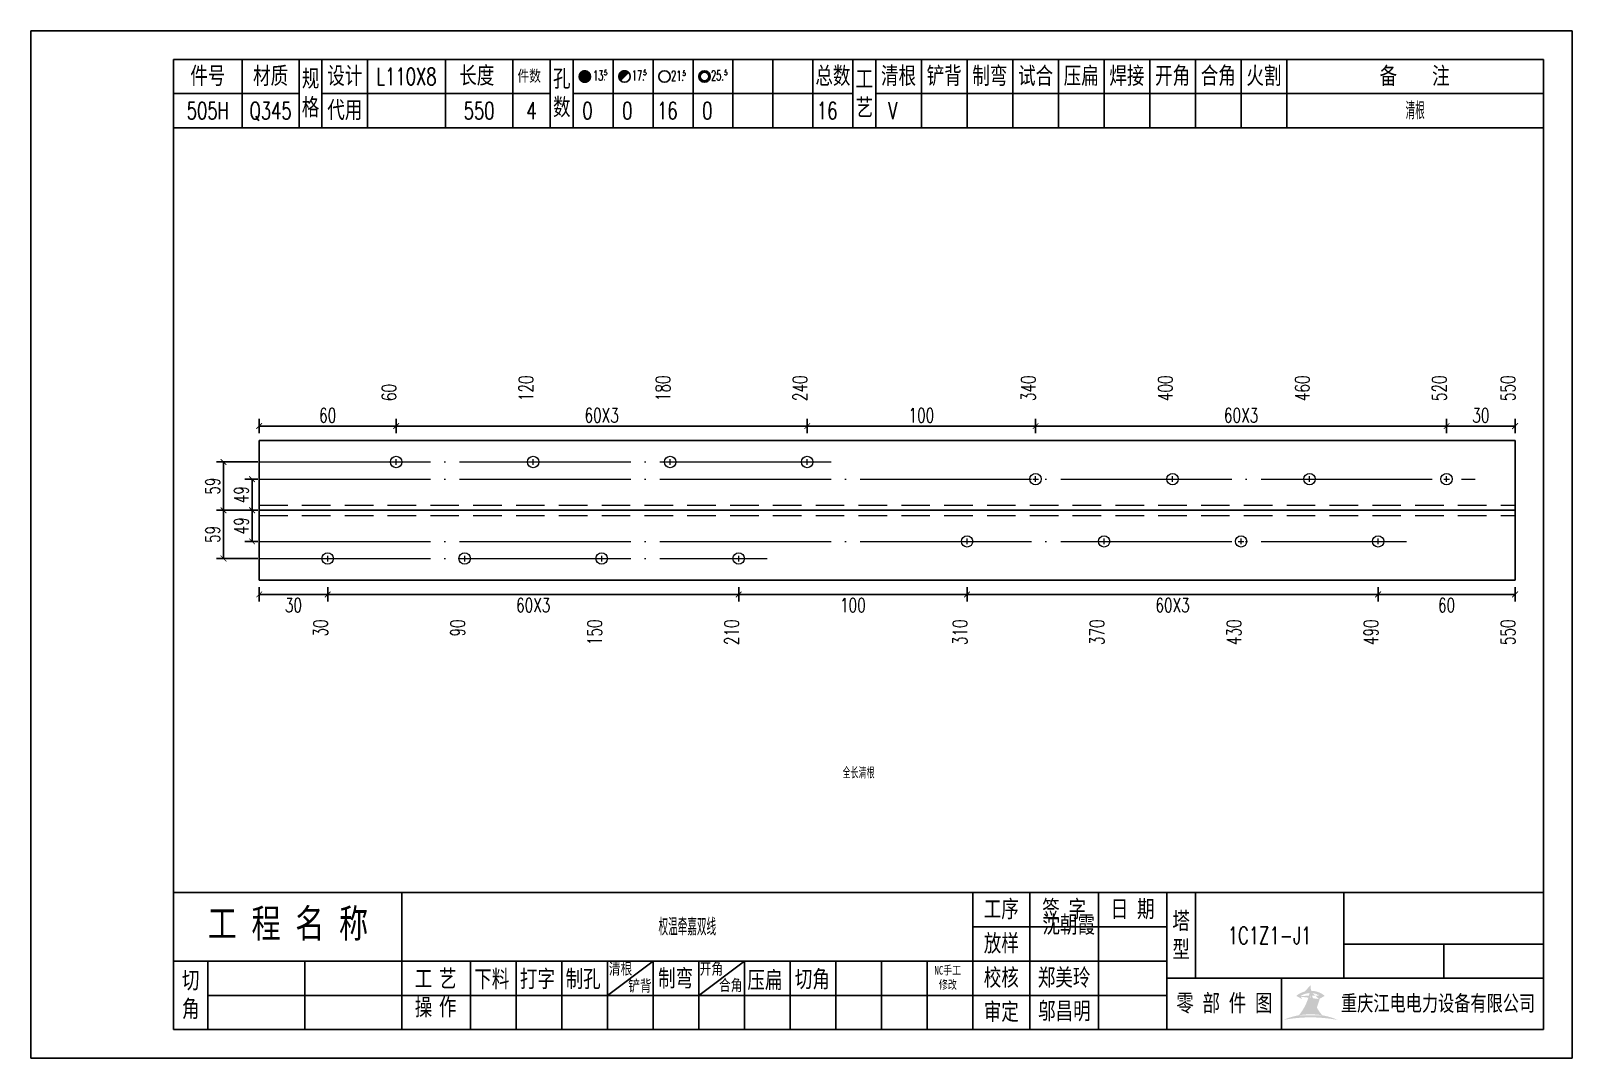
# Model space of a CAD drawing. Header units: millimetres. Extents: x -524 to 9570, y -2481 to 180.
# Drawn here: x 1200 to 1470, y -2400 to -2220 of the extents above; entities that cross this region are included whole.
import ezdxf
from ezdxf.enums import TextEntityAlignment as Align

# ---------------------------------------------------------------- set-up
doc = ezdxf.new("R2010")
doc.units = ezdxf.units.MM
doc.header["$LTSCALE"] = 20
doc.header["$PDMODE"] = 1
doc.linetypes.add('DASHDOT2X', pattern=[1.75, 1.5, -0.125, 0, -0.125])
doc.linetypes.add('HIDDEN', pattern=[0.375, 0.25, -0.125])
for name, color, linetype, lineweight in [('1', 7, 'Continuous', 25), ('11', 1, 'Continuous', 13), ('2', 1, 'HIDDEN', 13), ('5', 7, 'Continuous', 13), ('7', 3, 'DASHDOT2X', 13)]:
    doc.layers.add(name, color=color, linetype=linetype, lineweight=lineweight)
doc.styles.get("Standard").update_dxf_attribs({"font": 'simplex', "width": 0.7, "bigfont": 'gbhzfs.shx'})
doc.styles.add('SYMBOL_TXT', font='txt.shx', dxfattribs={"width": 0.6})
doc.styles.add('TITLE_TXT', font='simplex.shx', dxfattribs={"width": 0.75, "height": 2.5, "bigfont": 'gbhzfs.shx'})
doc.dimstyles.new('dimStyle4', dxfattribs={"dimtxt": 2.5, "dimasz": 1, "dimexe": 1.25, "dimexo": 0, "dimgap": 0.63, "dimtad": 2, "dimzin": 0, "dimdsep": 46, "dimtxsty": 'standard', "dimblk": 'ARCHTICK', "dimblk1": 'ARCHTICK', "dimblk2": 'ARCHTICK', "dimcen": 0.09, "dimadec": 0, "dimazin": 0, "dimtfac": 1, "dimtdec": 1, "dimtix": 1, "dimtmove": 2, "dimatfit": 3, "dimfxl": 0, "dimtolj": 1, "dimtzin": 0, "dimarcsym": 0})
doc.dimstyles.get("Standard").update_dxf_attribs({"dimtxt": 2.5, "dimasz": 1, "dimexe": 1.25, "dimexo": 0, "dimgap": 0.63, "dimtad": 1, "dimzin": 0, "dimdsep": 46, "dimtxsty": 'standard', "dimblk": 'ARCHTICK', "dimblk1": 'ARCHTICK', "dimblk2": 'ARCHTICK', "dimcen": 0.09, "dimadec": 0, "dimazin": 0, "dimtfac": 1, "dimtdec": 1, "dimtix": 1, "dimtmove": 2, "dimatfit": 3, "dimfxl": 0, "dimtolj": 1, "dimtzin": 0, "dimarcsym": 0})
pattern_1 = [(0, (-3, 0), (0, 0.0125), [])]

# ---------------------------------------------------------------- blocks, each defined once
blk = doc.blocks.new('M12_HOLE')
h = blk.add_hatch()
h.set_pattern_fill('LINE', scale=0.1, style=0)
h.set_pattern_definition(pattern_1)
h.paths.add_polyline_path([(-5, 0, 1), (-1, 0, 1)])
at = {"color": 7}
blk.add_circle((-3, 0), 2, dxfattribs=at)
at = {"color": 7, "attachment_point": 1, "style": 'SYMBOL_TXT'}
for s, insert, char_height, width in [('13\\f??|b0|i0|c0|p54;.', (-0.1170648347537053, 2.110404609075999), 3.5, 5.707453662650948), ('5', (3.739322910876695, 2.264550918150206), 1.8, 2.930899999712656)]:
    blk.add_mtext(s, dxfattribs=dict(at, insert=insert, char_height=char_height, width=width))
blk = doc.blocks.new('M16_HOLE')
h = blk.add_hatch()
h.set_pattern_fill('LINE', scale=0.1, style=0)
h.set_pattern_definition(pattern_1)
h.paths.add_polyline_path([(-1.585786437626905, 1.414213562373095, 0.668178637919299), (-5, 0, 0.198912367379658), (-4.414213562373095, -1.414213562373095)])
at = {"color": 7}
blk.add_circle((-3, 0), 2, dxfattribs=at)
at = {"color": 7, "attachment_point": 1, "style": 'SYMBOL_TXT'}
for s, insert, char_height, width in [('17.', (-0.443935574240129, 2.13042063441452), 3.5, 6.3164), ('5', (3.564570640825252, 2.25180437378188), 1.8, 1.822)]:
    blk.add_mtext(s, dxfattribs=dict(at, insert=insert, char_height=char_height, width=width))
blk = doc.blocks.new('M20_HOLE')
at = {"color": 7}
blk.add_circle((-3, 0), 2, dxfattribs=at)
at = {"color": 7, "attachment_point": 1, "style": 'SYMBOL_TXT'}
for s, insert, char_height, width in [('21.', (-0.6868754558352066, 2.009036737063269), 3.5, 6.0735), ('5', (3.321630759230175, 2.009036737063269), 1.8, 1.4576)]:
    blk.add_mtext(s, dxfattribs=dict(at, insert=insert, char_height=char_height, width=width))
blk = doc.blocks.new('M24_HOLE')
at = {"color": 7}
for radius in [2, 1.5]:
    blk.add_circle((-3, 0), radius, dxfattribs=at)
at = {"color": 7, "attachment_point": 1, "style": 'SYMBOL_TXT'}
for s, insert, char_height, width in [('25.', (-0.6868754558352066, 2.13042063441452), 3.5, 2.4294), ('5', (3.928980201610216, 2.25180437378188), 1.8, 1.9435)]:
    blk.add_mtext(s, dxfattribs=dict(at, insert=insert, char_height=char_height, width=width))
blk = doc.blocks.new('A$C1E394B87')
for p, q in [((270, 180), (0, 180)), ((0, 180), (0, 0)), ((270, 0), (270, 180)), ((0, 0), (270, 0))]:
    blk.add_line(p, q)
blk = doc.blocks.new('JgCard')
h = blk.add_hatch(color=256)
edge = h.paths.add_edge_path()
edge.add_arc((223.8016524729837, -21.84717885384339), 29.00860721842082, 79.81716678233735, 89.27812697573944)
edge.add_arc((224.5325955616654, -21.84717885384339), 29.00860721842082, 90.72187302426055, 100.1828332176626)
edge.add_arc((224.0279874541857, -3.830853464385541), 11.50536553551401, 89.30709440376557, 113.6959925615352, ccw=False)
edge.add_arc((224.3062605804644, -3.830853464385541), 11.50536553551401, 66.30400743846491, 90.69290559623443, ccw=False)
edge = h.paths.add_edge_path()
edge.add_arc((233.0302112674253, 13.18449056462987), 8.873034629199061, 191.5208225546964, 219.6965150385776)
edge.add_arc((215.3040367672247, 13.18449056462987), 8.873034629199061, 320.3034849614224, 348.4791774453036)
edge.add_arc((214.0326012329333, 11.43447699248611), 10.13453382683302, 338.1301204334909, 359.9154198731663)
edge.add_arc((234.3016468017167, 11.43447699248611), 10.13453382683302, 180.0845801266699, 201.8698795665091)
edge.add_line((225.937925765641, 10.90576856469295), (225.6552856147136, 10.35609493506945))
edge.add_arc((224.1679533083088, 7.853493107532699), 3.957321353349253, 91.41975307934291, 127.4827228769255)
edge.add_arc((215.3040367672247, 13.18449056462987), 8.873034629199061, 351.0860103832611, 357.2867084751834)
edge.add_line((222.396322269009, 10.90576856469295), (222.6789624199364, 10.35609493506945))
edge.add_line((222.6789624199364, 10.35609493506945), (221.7697188924139, 10.86032854938844))
edge.add_line((225.6552856147136, 10.35609493506945), (226.5654915637542, 10.86086227359522))
edge.add_arc((224.2330238305049, 7.883670059543192), 3.536460377387214, 93.80567765797379, 121.2894356209631)
edge.add_arc((224.1012242041452, 7.883670059543192), 3.536460377387214, 58.7105643790368, 86.1943223420262)
edge.add_arc((224.1679533083088, 7.853493107532699), 3.957321353349253, 52.53023982105776, 88.60436076552203)
edge.add_arc((233.0302112674253, 13.18449056462987), 8.873034629199061, 182.7132915248167, 188.9137221835162)
edge.add_line((224.1671240173246, 11.44943760304955), (224.1671240173246, 11.41951638194644))
blk.add_hatch(color=256).paths.add_polyline_path([(224.1671240173246, 11.41951638190653, 0.09534363958971465), (224.8964730213393, 7.65936347788454, -0.02857973389665951), (226.2029576453306, 7.517096850535836, -0.1235627947319866), (224.3359488967444, 11.41233217421416, -0.1204986991669159), (225.937925765641, 10.90576856469295), (225.6552856147136, 10.35609493506945), (226.5654915637542, 10.86086227359522, 0.5402417223769541), (226.575360567148, 10.99431825130466, 0.158715983985349), (224.2643381876442, 11.80964050730302, -0.02706108524003999), (224.1671240173246, 12.76445731824299, -0.02706225299216489), (224.0699034296731, 11.80959959181416, 0.1586661026302013), (221.7598355252794, 10.99377351487396, 0.5401762534625951), (221.7697205382283, 10.86032763670437, -5.881062471050359e-06), (221.7697188924139, 10.86032854938844), (222.6789624199364, 10.35609493506945), (222.396322269009, 10.90576856469295, -0.1204986991669226), (223.9982991379056, 11.41233217421416, -0.1235627947319868), (222.1312903893195, 7.517096850535836, -0.0285797338966575), (223.4377750133108, 7.65936347788454, 0.09534363958971454)])
for p, q in [((265, 175), (25, 175)), ((25, 175), (25, 5)), ((37, 175), (37, 163)), ((47, 175), (47, 163)), ((51, 175), (51, 163)), ((59, 175), (59, 163)), ((72.61005959575064, 175), (72.61005959575061, 163)), ((84.43573710762382, 175), (84.43573710762382, 163)), ((91, 175), (91, 163)), ((95, 175), (95, 163)), ((102, 175), (102, 163)), ((109, 175), (109, 163)), ((116, 175), (116, 163)), ((123, 175), (123, 163)), ((130, 175), (130, 163)), ((137, 175), (137, 163)), ((144, 175), (144, 163)), ((148, 175), (148, 163)), ((156, 175), (156, 163)), ((164, 175), (164, 163)), ((172, 175), (172, 163)), ((180, 175), (180, 163)), ((188, 175), (188, 163)), ((196, 175), (196, 163)), ((204, 175), (204, 163)), ((212, 175), (212, 163)), ((220, 175), (220, 163)), ((265, 5), (265, 175)), ((25, 169), (47, 169)), ((51, 168.9999999999999), (91, 168.9999999999999)), ((95, 168.9999999999999), (144, 168.9999999999999)), ((148, 169), (265, 169)), ((25, 163), (265, 163)), ((25, 29), (265, 29)), ((65, 17), (65, 29)), ((165, 5), (165, 29)), ((175, 5), (175, 29)), ((187, 5), (187, 29)), ((199, 5), (199, 29)), ((204, 29), (204, 14)), ((230, 14), (230, 29)), ((165, 23), (199, 23)), ((230, 20), (265, 20)), ((247.5, 20), (247.5, 14)), ((25, 17), (65, 17)), ((31, 5), (31, 17)), ((48, 17), (48, 5)), ((65, 5), (65, 17)), ((67, 17), (65, 17)), ((67, 17), (165, 17)), ((77, 5), (77, 17)), ((85, 5), (85, 17)), ((93, 5), (93, 17)), ((101, 5), (101, 17)), ((101, 11), (109, 17)), ((109, 5), (109, 17)), ((117, 5), (117, 17)), ((117, 11), (125, 17)), ((125, 5), (125, 17)), ((133, 5), (133, 17)), ((141, 5), (141, 17)), ((149, 5), (149, 17)), ((157, 5), (157, 17)), ((165, 17), (199, 17)), ((199, 14), (265, 14)), ((219.0802760739607, 14), (219.0802760739607, 5)), ((31, 11), (65, 11)), ((65, 11), (165, 11)), ((165, 11), (199, 11)), ((25, 5), (265, 5))]:
    blk.add_line(p, q)
blk.add_lwpolyline([(96.0334779468642, 171.9855941999696, -1), (98.0334779468642, 171.9855941999696, -1)], format="xyb", close=True)
for p in [(65.8050297978753, 166), (145, 96)]:
    blk.add_point(p)
blk.add_blockref('A$C1E394B87', (0, 0))
at = {"xscale": 0.5, "yscale": 0.5, "zscale": 0.5}
for name, p in [('M12_HOLE', (98.5334779468642, 171.9855941999696)), ('M16_HOLE', (105.5, 171.9999999999999)), ('M20_HOLE', (112.5, 171.9999999999999)), ('M24_HOLE', (119.5, 171.9999999999999))]:
    blk.add_blockref(name, p, dxfattribs=at)
at = {"attachment_point": 5, "style": 'TITLE_TXT'}
for s, insert, char_height, width in [('{\\fSimHei|b0|i0|c134|p2;件号}', (31, 172), 3, 15), ('{\\fSimHei|b0|i0|c134|p2;材质}', (42, 172), 3, 8), ('{\\fSimHei|b0|i0|c134|p2;规格}', (49, 169), 3, 4), ('{\\fSimHei|b0|i0|c134|p2;设计}', (55, 171.9999999999999), 3, 8.000000000000014), ('{\\fSimHei|b0|i0|c134|p2;长度}', (78.11684221050325, 172.0531705390044), 3, 8), ('{\\fSimHei|b0|i0|c134|p2;件数}', (87.3041250533895, 171.9999999999999), 2, 8.8244), ('{\\fSimHei|b0|i0|c134|p2;孔数}', (93, 169), 3, 4), ('{\\fSimHei|b0|i0|c134|p2;总数}', (140.5, 171.9999999999999), 3, 7), ('{\\fSimHei|b0|i0|c134|p2;工\\P艺}', (146, 169), 3, 4), ('{\\fSimHei|b0|i0|c134|p2;清根}', (152, 172), 3, 8), ('{\\fSimHei|b0|i0|c134|p2;铲背}', (160, 172), 3, 8), ('{\\fSimHei|b0|i0|c134|p2;制弯}', (168, 172), 3, 8.000000000000028), ('{\\fSimHei|b0|i0|c134|p2;试合}', (176, 172), 3, 8), ('{\\fSimHei|b0|i0|c134|p2;压扁}', (184, 172), 3, 8), ('{\\fSimHei|b0|i0|c134|p2;焊接}', (192, 172), 3, 8), ('{\\fSimHei|b0|i0|c134|p2;开角}', (200, 172), 3, 8.000000000000057), ('{\\fSimHei|b0|i0|c134|p2;合角}', (208, 172), 3, 8), ('{\\fSimHei|b0|i0|c134|p2;火割}', (216, 172), 3, 8), ('{\\fSimHei|b0|i0|c134|p2;备    注}', (242.3967818627186, 171.9765054582008), 3, 22), ('{\\fSimHei|b0|i0|c134|p2;代用}', (55, 166), 3, 8), ('{\\fSimHei|b0|i0|c134|p2;工序}', (170, 26), 3, 10), ('{\\fSimHei|b0|i0|c134|p2;签 字}', (181, 26), 3, 12), ('{\\fSimHei|b0|i0|c134|p2;日 期}', (193, 26), 3, 12), ('{\\fSimHei|b0|i0|c134|p2;工 程 名 称}', (45.04268864723963, 23.33842704880232), 5, 47.33333333333334), ('{\\fSimHei|b0|i0|c134|p2;^I沈朝霞}', (181.0520504248258, 23.27747906449889), 3, 12), ('{\\fSimHei|b0|i0|c134|p2;塔\\P型}', (201.5, 21.5), 3, 5.000000000000028), ('{\\fSimHei|b0|i0|c134|p2;放样}', (170, 20), 3, 10), ('{\\fSimHei|b0|i0|c134|p2;清根}', (103.3080888185272, 15.56254542211099), 2, 8), ('{\\fSimHei|b0|i0|c134|p2;开角}', (119.2123351337376, 15.54156681030855), 2, 8.000000000000057), ('{\\fSimHei|b0|i0|c134|p2;NC手工修改}', (160.6311373906198, 14.05820252967675), 1.5, 6.204069777279955), ('{\\fSimHei|b0|i0|c134|p2;切\\P角}', (28, 11), 3, 6.000000000000004), ('{\\fSimHei|b0|i0|c134|p2;工\\P操}', (68.78408056366106, 11.29930144135182), 3, 6.000000000000004), ('{\\fSimHei|b0|i0|c134|p2;艺\\P作}', (73.01340619218274, 11.29930144135182), 3, 6.000000000000004), ('{\\fSimHei|b0|i0|c134|p2;下料}', (80.74376492044746, 13.75191016783555), 3, 8), ('{\\fSimHei|b0|i0|c134|p2;打字}', (88.74376492044746, 13.75191016783555), 3, 8), ('{\\fSimHei|b0|i0|c134|p2;制孔}', (96.74376492044746, 13.75191016783555), 3, 8.000000000000028), ('{\\fSimHei|b0|i0|c134|p2;铲背}', (106.6982872637203, 12.58010217278223), 2, 8), ('{\\fSimHei|b0|i0|c134|p2;制弯}', (112.9524832210667, 13.86807755023182), 3, 8.000000000000028), ('{\\fSimHei|b0|i0|c134|p2;合角}', (122.601153766583, 12.67610618408509), 2, 8), ('{\\fSimHei|b0|i0|c134|p2;压扁}', (128.5896913500159, 13.56672241423536), 3, 8), ('{\\fSimHei|b0|i0|c134|p2;切角}', (136.8970089545677, 13.6938446517654), 3, 8), ('{\\fSimHei|b0|i0|c134|p2;校核}', (170, 14), 3, 10.00000000000003), ('{\\fSimHei|b0|i0|c134|p2;郑美玲}', (181, 14), 3, 12), ('{\\fSimHei|b0|i0|c134|p2;零 部 件 图}', (209.0827348158753, 9.5), 3, 30.76131175444226), ('{\\fSimHei|b0|i0|c134|p2;重庆江电电力设备有限公司}', (246.5086378857131, 9.475432444103376), 2.772000000000001, 63.29400000000002), ('{\\fSimHei|b0|i0|c134|p2;审定}', (170, 8), 3, 10), ('{\\fSimHei|b0|i0|c134|p2;邬昌明}', (181.0428184060297, 8.12303372435349), 3, 12)]:
    blk.add_mtext(s, dxfattribs=dict(at, insert=insert, char_height=char_height, width=width))
blk = doc.blocks.new('M20')
for p, q in [((-0.5, 0), (0.5, 0)), ((0, -0.5), (0, 0.5))]:
    blk.add_line(p, q)
blk.add_circle((0, 0), 1)
blk = doc.blocks.new('_ArchTick')
at = {"color": 0, "linetype": 'ByBlock', "const_width": 0.15}
blk.add_lwpolyline([(-0.5, -0.5), (0.5, 0.5)], dxfattribs=at)
blk = doc.blocks.new('*D1511')
at = {"layer": '11', "color": 0, "lineweight": -2}
for p, q in [((1239.999980376248, -2317.500012380202), (1239.999980376248, -2320.000012380202)), ((1239.999980376248, -2318.750012380202), (1251.999980376248, -2318.750012380202)), ((1251.999980376248, -2317.500012380202), (1251.999980376248, -2320.000012380202))]:
    blk.add_line(p, q, dxfattribs=at)
at = {"layer": 'Defpoints', "color": 0}
for p in [(1239.999980376248, -2317.500012380202), (1251.999980376248, -2317.500012380202), (1251.999980376248, -2318.750012380202)]:
    blk.add_point(p, dxfattribs=at)
at = {"layer": '11', "color": 0, "lineweight": -2, "rotation": 180}
blk.add_blockref('_ArchTick', (1239.999980376248, -2318.750012380202), dxfattribs=at)
at = {"layer": '11', "color": 0, "lineweight": -2}
blk.add_blockref('_ArchTick', (1251.999980376248, -2318.750012380202), dxfattribs=at)
at = {"layer": '11', "color": 0, "insert": (1245.999980376248, -2320.630012380202), "char_height": 2.5, "attachment_point": 5}
blk.add_mtext('\\A1;30', dxfattribs=at)
blk = doc.blocks.new('*D1512')
at = {"layer": '11', "color": 0, "lineweight": -2}
for p, q in [((1251.999980376248, -2317.500012380202), (1251.999980376248, -2320.000012380202)), ((1251.999980376248, -2318.750012380202), (1323.999980376248, -2318.750012380202)), ((1323.999980376248, -2317.500012380202), (1323.999980376248, -2320.000012380202))]:
    blk.add_line(p, q, dxfattribs=at)
at = {"layer": 'Defpoints', "color": 0}
for p in [(1251.999980376248, -2317.500012380202), (1323.999980376248, -2317.500012380202), (1323.999980376248, -2318.750012380202)]:
    blk.add_point(p, dxfattribs=at)
at = {"layer": '11', "color": 0, "lineweight": -2, "rotation": 180}
blk.add_blockref('_ArchTick', (1251.999980376248, -2318.750012380202), dxfattribs=at)
at = {"layer": '11', "color": 0, "lineweight": -2}
blk.add_blockref('_ArchTick', (1323.999980376248, -2318.750012380202), dxfattribs=at)
at = {"layer": '11', "color": 0, "insert": (1287.999980376248, -2320.630012380202), "char_height": 2.5, "attachment_point": 5}
blk.add_mtext('\\A1;60X3', dxfattribs=at)
blk = doc.blocks.new('*D1513')
at = {"layer": '11', "color": 0, "lineweight": -2}
for p, q in [((1323.999980376248, -2317.500012380202), (1323.999980376248, -2320.000012380202)), ((1323.999980376248, -2318.750012380202), (1363.999980376248, -2318.750012380202)), ((1363.999980376248, -2317.500012380202), (1363.999980376248, -2320.000012380202))]:
    blk.add_line(p, q, dxfattribs=at)
at = {"layer": 'Defpoints', "color": 0}
for p in [(1323.999980376248, -2317.500012380202), (1363.999980376248, -2317.500012380202), (1363.999980376248, -2318.750012380202)]:
    blk.add_point(p, dxfattribs=at)
at = {"layer": '11', "color": 0, "lineweight": -2, "rotation": 180}
blk.add_blockref('_ArchTick', (1323.999980376248, -2318.750012380202), dxfattribs=at)
at = {"layer": '11', "color": 0, "lineweight": -2}
blk.add_blockref('_ArchTick', (1363.999980376248, -2318.750012380202), dxfattribs=at)
at = {"layer": '11', "color": 0, "insert": (1343.999980376248, -2320.630012380202), "char_height": 2.5, "attachment_point": 5}
blk.add_mtext('\\A1;100', dxfattribs=at)
blk = doc.blocks.new('*D1514')
at = {"layer": '11', "color": 0, "lineweight": -2}
for p, q in [((1363.999980376248, -2317.500012380202), (1363.999980376248, -2320.000012380202)), ((1363.999980376248, -2318.750012380202), (1435.999980376248, -2318.750012380202)), ((1435.999980376248, -2317.500012380202), (1435.999980376248, -2320.000012380202))]:
    blk.add_line(p, q, dxfattribs=at)
at = {"layer": 'Defpoints', "color": 0}
for p in [(1363.999980376248, -2317.500012380202), (1435.999980376248, -2317.500012380202), (1435.999980376248, -2318.750012380202)]:
    blk.add_point(p, dxfattribs=at)
at = {"layer": '11', "color": 0, "lineweight": -2, "rotation": 180}
blk.add_blockref('_ArchTick', (1363.999980376248, -2318.750012380202), dxfattribs=at)
at = {"layer": '11', "color": 0, "lineweight": -2}
blk.add_blockref('_ArchTick', (1435.999980376248, -2318.750012380202), dxfattribs=at)
at = {"layer": '11', "color": 0, "insert": (1399.999980376248, -2320.630012380202), "char_height": 2.5, "attachment_point": 5}
blk.add_mtext('\\A1;60X3', dxfattribs=at)
blk = doc.blocks.new('*D1515')
at = {"layer": '11', "color": 0, "lineweight": -2}
for p, q in [((1435.999980376248, -2317.500012380202), (1435.999980376248, -2320.000012380202)), ((1435.999980376248, -2318.750012380202), (1459.999980376248, -2318.750012380202)), ((1459.999980376248, -2317.500012380202), (1459.999980376248, -2320.000012380202))]:
    blk.add_line(p, q, dxfattribs=at)
at = {"layer": 'Defpoints', "color": 0}
for p in [(1435.999980376248, -2317.500012380202), (1459.999980376248, -2317.500012380202), (1459.999980376248, -2318.750012380202)]:
    blk.add_point(p, dxfattribs=at)
at = {"layer": '11', "color": 0, "lineweight": -2, "rotation": 180}
blk.add_blockref('_ArchTick', (1435.999980376248, -2318.750012380202), dxfattribs=at)
at = {"layer": '11', "color": 0, "lineweight": -2}
blk.add_blockref('_ArchTick', (1459.999980376248, -2318.750012380202), dxfattribs=at)
at = {"layer": '11', "color": 0, "insert": (1447.999980376248, -2320.630012380202), "char_height": 2.5, "attachment_point": 5}
blk.add_mtext('\\A1;60', dxfattribs=at)
blk = doc.blocks.new('*D1523')
at = {"layer": '1', "color": 0, "lineweight": -2}
for p, q in [((1239.749980376248, -2298.543194198384), (1237.499980376248, -2298.543194198384)), ((1238.749980376248, -2298.543194198384), (1238.749980376248, -2304.000012380202)), ((1239.749980376248, -2304.000012380202), (1237.499980376248, -2304.000012380202))]:
    blk.add_line(p, q, dxfattribs=at)
at = {"layer": 'Defpoints', "color": 0}
for p in [(1239.749980376248, -2298.543194198384), (1238.749980376248, -2304.000012380202), (1239.749980376248, -2304.000012380202)]:
    blk.add_point(p, dxfattribs=at)
at = {"layer": '1', "color": 0, "lineweight": -2}
for p, rotation in [((1238.749980376248, -2298.543194198384), 90), ((1238.749980376248, -2304.000012380202), 270)]:
    blk.add_blockref('_ArchTick', p, dxfattribs=dict(at, rotation=rotation))
at = {"layer": '1', "color": 0, "insert": (1236.869980376248, -2301.271603289292), "char_height": 2.5, "attachment_point": 5, "rotation": 90}
blk.add_mtext('\\A1;49', dxfattribs=at)
blk = doc.blocks.new('*D1524')
at = {"layer": '1', "color": 0, "lineweight": -2}
for p, q in [((1239.749980376248, -2295.543194198384), (1232.499980376248, -2295.543194198384)), ((1233.749980376248, -2295.543194198384), (1233.749980376248, -2304.000012380202)), ((1239.749980376248, -2304.000012380202), (1232.499980376248, -2304.000012380202))]:
    blk.add_line(p, q, dxfattribs=at)
at = {"layer": 'Defpoints', "color": 0}
for p in [(1239.749980376248, -2295.543194198384), (1233.749980376248, -2304.000012380202), (1239.749980376248, -2304.000012380202)]:
    blk.add_point(p, dxfattribs=at)
at = {"layer": '1', "color": 0, "lineweight": -2}
for p, rotation in [((1233.749980376248, -2295.543194198384), 90), ((1233.749980376248, -2304.000012380202), 270)]:
    blk.add_blockref('_ArchTick', p, dxfattribs=dict(at, rotation=rotation))
at = {"layer": '1', "color": 0, "insert": (1231.869980376248, -2299.771603289292), "char_height": 2.5, "attachment_point": 5, "rotation": 90}
blk.add_mtext('\\A1;59', dxfattribs=at)

msp = doc.modelspace()

# ---------------------------------------------------------------- linework, layer by layer
at = {"layer": '1'}
for p, q in [((1239.999980376248, -2291.750012380202), (1239.999980376248, -2316.250012380202)), ((1239.999980376248, -2291.750012380202), (1459.999980376248, -2291.750012380202)), ((1459.999980376248, -2291.750012380202), (1459.999980376248, -2316.250012380202)), ((1239.999980376248, -2304.000012380202), (1459.999980376248, -2304.000012380202)), ((1239.999980376248, -2316.250012380202), (1459.999980376248, -2316.250012380202))]:
    msp.add_line(p, q, dxfattribs=at)
at = {"layer": '2'}
for p, q in [((1239.999980376248, -2303.109103289293), (1459.999980376248, -2303.109103289293)), ((1239.999980376248, -2304.890921471111), (1459.999980376248, -2304.890921471111))]:
    msp.add_line(p, q, dxfattribs=at)
at = {"layer": '7'}
for p, q in [((1239.999980376248, -2295.543194198384), (1340.999980376248, -2295.543194198384)), ((1239.999980376248, -2298.543194198384), (1452.999980376248, -2298.543194198384)), ((1239.999980376248, -2309.45683056202), (1440.999980376248, -2309.45683056202)), ((1239.999980376248, -2312.45683056202), (1328.999980376248, -2312.45683056202))]:
    msp.add_line(p, q, dxfattribs=at)

# ---------------------------------------------------------------- block references
at = {"layer": '1'}
msp.add_blockref('JgCard', (1199.999980376248, -2400.000012380202), dxfattribs=at)
at = {"layer": '5'}
for p in [(1263.999980376248, -2295.543194198384), (1287.999980376248, -2295.543194198384), (1311.999980376248, -2295.543194198384), (1335.999980376248, -2295.543194198384), (1375.999980376248, -2298.543194198384), (1399.999980376248, -2298.543194198384), (1423.999980376248, -2298.543194198384), (1447.999980376248, -2298.543194198384), (1363.999980376248, -2309.45683056202), (1387.999980376248, -2309.45683056202), (1411.999980376248, -2309.45683056202), (1435.999980376248, -2309.45683056202), (1251.999980376248, -2312.45683056202), (1275.999980376248, -2312.45683056202), (1299.999980376248, -2312.45683056202), (1323.999980376248, -2312.45683056202)]:
    msp.add_blockref('M20', p, dxfattribs=at)

# ---------------------------------------------------------------- texts
at = {"layer": '1', "width": 0.7}
for s, p in [('L110X8', (1265.805010174125, -2228.000012380202)), ('505H', (1230.999980376248, -2234.000012380202)), ('Q345', (1241.999980376248, -2234.000012380202)), ('550', (1278.522878727934, -2234.000012380202)), ('4', (1287.717848930057, -2234.000012380202)), ('0', (1297.499980376248, -2234.000012380202)), ('0', (1304.499980376248, -2234.000012380202)), ('16', (1311.499980376248, -2234.000012380202)), ('0', (1318.499980376248, -2234.000012380202)), ('16', (1339.499980376248, -2234.000012380202)), ('V', (1350.999980376248, -2234.000012380202)), ('清根', (1442.499980376248, -2234.000012380202)), ('权温牵嘉双线', (1314.999980376248, -2377.000012380202)), ('1C1Z1-J1', (1416.999980376248, -2378.500012380202))]:
    msp.add_text(s, height=3, dxfattribs=at).set_placement(p, align=Align.MIDDLE_CENTER)
for s, p in [('120', (1287.999980376248, -2284.875012380202)), ('180', (1311.999980376248, -2284.875012380202)), ('240', (1335.999980376248, -2284.875012380202)), ('340', (1375.999980376248, -2284.875012380202)), ('400', (1399.999980376248, -2284.875012380202)), ('460', (1423.999980376248, -2284.875012380202)), ('520', (1447.999980376248, -2284.875012380202)), ('550', (1459.999980376248, -2284.875012380202)), ('60', (1263.999980376248, -2284.875012380202))]:
    msp.add_text(s, height=2.5, rotation=90, dxfattribs=at).set_placement(p)
for s, p in [('30', (1251.999980376248, -2323.125012380202)), ('90', (1275.999980376248, -2323.125012380202)), ('150', (1299.999980376248, -2323.125012380202)), ('210', (1323.999980376248, -2323.125012380202)), ('310', (1363.999980376248, -2323.125012380202)), ('370', (1387.999980376248, -2323.125012380202)), ('430', (1411.999980376248, -2323.125012380202)), ('490', (1435.999980376248, -2323.125012380202)), ('550', (1459.999980376248, -2323.125012380202))]:
    msp.add_text(s, height=2.5, rotation=90, dxfattribs=at).set_placement(p, align=Align.RIGHT)
msp.add_text('全长清根', height=2, dxfattribs=at).set_placement((1344.999980376248, -2351.000012380202), align=Align.CENTER)

# ---------------------------------------------------------------- dimensions: what is measured, and where the dimension line sits
at = {"layer": '1'}
for base, p1, text, picture, middle in [((1233.749980376248, -2304.000012380202), (1239.749980376248, -2295.543194198384), '59', '*D1524', (1231.869980376248, -2299.771603289292)), ((1238.749980376248, -2304.000012380202), (1239.749980376248, -2298.543194198384), '49', '*D1523', (1236.869980376248, -2301.271603289292))]:
    dim = msp.add_linear_dim(base=base, p1=p1, p2=(1239.749980376248, -2304.000012380202), angle=90, text=text, dimstyle='standard', override={"dimtxt": 2.5}, dxfattribs=at)
    dim.commit()
    dim.dimension.update_dxf_attribs({"geometry": picture, "text_midpoint": middle})
for base, p1, text in [((1233.749980376248, -2304.000012380202), (1239.749980376248, -2312.45683056202), '59'), ((1238.749980376248, -2304.000012380202), (1239.749980376248, -2309.45683056202), '49')]:
    msp.add_linear_dim(base=base, p1=p1, p2=(1239.749980376248, -2304.000012380202), angle=90, text=text, dimstyle='standard', override={"dimtxt": 2.5}, dxfattribs=at).render()
at = {"layer": '11'}
for base, p1, p2, text in [((1263.999980376248, -2289.250012380202), (1239.999980376248, -2290.500012380202), (1263.999980376248, -2290.500012380202), '60'), ((1335.999980376248, -2289.250012380202), (1263.999980376248, -2290.500012380202), (1335.999980376248, -2290.500012380202), '60X3'), ((1375.999980376248, -2289.250012380202), (1335.999980376248, -2290.500012380202), (1375.999980376248, -2290.500012380202), '100'), ((1447.999980376248, -2289.250012380202), (1375.999980376248, -2290.500012380202), (1447.999980376248, -2290.500012380202), '60X3'), ((1459.999980376248, -2289.250012380202), (1447.999980376248, -2290.500012380202), (1459.999980376248, -2290.500012380202), '30')]:
    msp.add_linear_dim(base=base, p1=p1, p2=p2, text=text, dimstyle='standard', override={"dimtxt": 2.5}, dxfattribs=at).render()
for base, p1, p2, text, picture, middle in [((1251.999980376248, -2318.750012380202), (1239.999980376248, -2317.500012380202), (1251.999980376248, -2317.500012380202), '30', '*D1511', (1245.999980376248, -2320.630012380202)), ((1323.999980376248, -2318.750012380202), (1251.999980376248, -2317.500012380202), (1323.999980376248, -2317.500012380202), '60X3', '*D1512', (1287.999980376248, -2320.630012380202)), ((1363.999980376248, -2318.750012380202), (1323.999980376248, -2317.500012380202), (1363.999980376248, -2317.500012380202), '100', '*D1513', (1343.999980376248, -2320.630012380202)), ((1435.999980376248, -2318.750012380202), (1363.999980376248, -2317.500012380202), (1435.999980376248, -2317.500012380202), '60X3', '*D1514', (1399.999980376248, -2320.630012380202)), ((1459.999980376248, -2318.750012380202), (1435.999980376248, -2317.500012380202), (1459.999980376248, -2317.500012380202), '60', '*D1515', (1447.999980376248, -2320.630012380202))]:
    dim = msp.add_linear_dim(base=base, p1=p1, p2=p2, text=text, dimstyle='dimStyle4', override={"dimtxt": 2.5}, dxfattribs=at)
    dim.commit()
    dim.dimension.update_dxf_attribs({"geometry": picture, "text_midpoint": middle})

doc.saveas('drawing.dxf')
